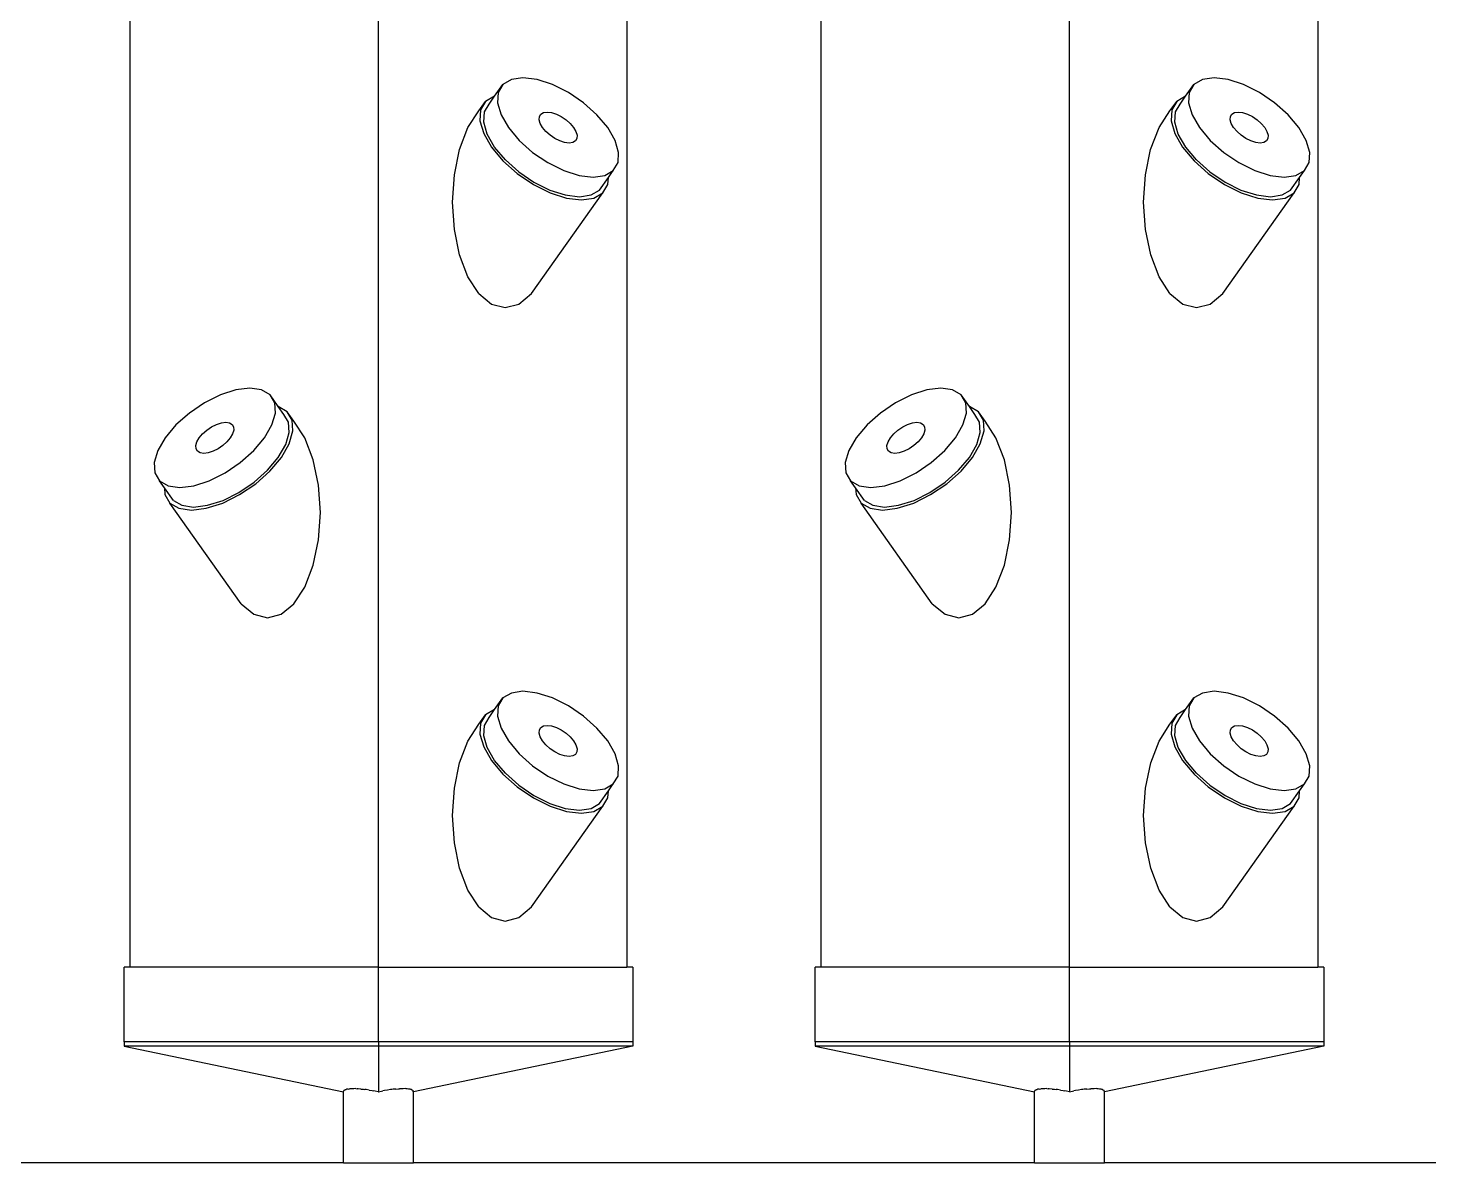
# Model space of a CAD drawing. Header units: metres. Extents: x -175 to 101, y -7 to 93.
# Drawn here: x 0.724 to 1.231, y -0.028 to 0.383 of the extents above; entities that cross this region are included whole.
import ezdxf

# ---------------------------------------------------------------- set-up
doc = ezdxf.new("R2010")
doc.units = ezdxf.units.M

msp = doc.modelspace()

# ---------------------------------------------------------------- linework, layer by layer
for p, q in [((0.76103, 0.0428), (0.76103, 1.98869)), ((0.85083, 0.0428), (0.85083, 1.98869)), ((0.94064, 1.98869), (0.94064, 0.0428)), ((1.01103, 0.0428), (1.01103, 1.98869)), ((1.10083, 0.0428), (1.10083, 1.98869)), ((1.19064, 1.98869), (1.19064, 0.0428)), ((0.89285, 0.35809), (0.89584, 0.36228)), ((0.89584, 0.36228), (0.89414, 0.35943)), ((0.89891, 0.36407), (0.89584, 0.36228)), ((0.90312, 0.36469), (0.89891, 0.36407)), ((0.9082, 0.36407), (0.90312, 0.36469)), ((0.91381, 0.36228), (0.9082, 0.36407)), ((0.91954, 0.35943), (0.91381, 0.36228)), ((1.14285, 0.35809), (1.14584, 0.36228)), ((1.14584, 0.36228), (1.14414, 0.35943)), ((1.14891, 0.36407), (1.14584, 0.36228)), ((1.15312, 0.36469), (1.14891, 0.36407)), ((1.1582, 0.36407), (1.15312, 0.36469)), ((1.16381, 0.36228), (1.1582, 0.36407)), ((1.16954, 0.35943), (1.16381, 0.36228)), ((0.88718, 0.35277), (0.8896, 0.35618)), ((0.8896, 0.35618), (0.88779, 0.35315)), ((0.88914, 0.35235), (0.89084, 0.35521)), ((0.89285, 0.35809), (0.8896, 0.35618)), ((0.89084, 0.35521), (0.89285, 0.35809)), ((0.89288, 0.35809), (0.89285, 0.35809)), ((0.89414, 0.35943), (0.89392, 0.35571)), ((0.89392, 0.35571), (0.89519, 0.35137)), ((0.92503, 0.35571), (0.91954, 0.35943)), ((0.92988, 0.35137), (0.92503, 0.35571)), ((1.13718, 0.35277), (1.1396, 0.35618)), ((1.1396, 0.35618), (1.13779, 0.35315)), ((1.13914, 0.35235), (1.14084, 0.35521)), ((1.14285, 0.35809), (1.1396, 0.35618)), ((1.14084, 0.35521), (1.14285, 0.35809)), ((1.14288, 0.35809), (1.14285, 0.35809)), ((1.14414, 0.35943), (1.14392, 0.35571)), ((1.14392, 0.35571), (1.14519, 0.35137)), ((1.17503, 0.35571), (1.16954, 0.35943)), ((1.17988, 0.35137), (1.17503, 0.35571)), ((0.88323, 0.3467), (0.88718, 0.35277)), ((0.88779, 0.35315), (0.88755, 0.3492)), ((0.88892, 0.34863), (0.88914, 0.35235)), ((0.89519, 0.35137), (0.89786, 0.34673)), ((0.90898, 0.34953), (0.90905, 0.35069)), ((0.90905, 0.35069), (0.90958, 0.35159)), ((0.90958, 0.35159), (0.91054, 0.35215)), ((0.91054, 0.35215), (0.91185, 0.35234)), ((0.91185, 0.35234), (0.91344, 0.35215)), ((0.91344, 0.35215), (0.91519, 0.35159)), ((0.91519, 0.35159), (0.91699, 0.35069)), ((0.91699, 0.35069), (0.9187, 0.34953)), ((0.93378, 0.34673), (0.92988, 0.35137)), ((1.13323, 0.3467), (1.13718, 0.35277)), ((1.13779, 0.35315), (1.13755, 0.3492)), ((1.13892, 0.34863), (1.13914, 0.35235)), ((1.14519, 0.35137), (1.14786, 0.34673)), ((1.15898, 0.34953), (1.15905, 0.35069)), ((1.15905, 0.35069), (1.15958, 0.35159)), ((1.15958, 0.35159), (1.16054, 0.35215)), ((1.16054, 0.35215), (1.16185, 0.35234)), ((1.16185, 0.35234), (1.16344, 0.35215)), ((1.16344, 0.35215), (1.16519, 0.35159)), ((1.16519, 0.35159), (1.16699, 0.35069)), ((1.16699, 0.35069), (1.1687, 0.34953)), ((1.18378, 0.34673), (1.17988, 0.35137)), ((0.88019, 0.33879), (0.88323, 0.3467)), ((0.88755, 0.3492), (0.8889, 0.34459)), ((0.89019, 0.3443), (0.88892, 0.34863)), ((0.89786, 0.34673), (0.90176, 0.34208)), ((0.90937, 0.34818), (0.90898, 0.34953)), ((0.91021, 0.34673), (0.90937, 0.34818)), ((0.91143, 0.34527), (0.91021, 0.34673)), ((0.91295, 0.34392), (0.91143, 0.34527)), ((0.9187, 0.34953), (0.92022, 0.34818)), ((0.92022, 0.34818), (0.92144, 0.34673)), ((0.92144, 0.34673), (0.92227, 0.34527)), ((0.92227, 0.34527), (0.92267, 0.34392)), ((0.93646, 0.34208), (0.93378, 0.34673)), ((1.13019, 0.33879), (1.13323, 0.3467)), ((1.13755, 0.3492), (1.1389, 0.34459)), ((1.14019, 0.3443), (1.13892, 0.34863)), ((1.14786, 0.34673), (1.15176, 0.34208)), ((1.15937, 0.34818), (1.15898, 0.34953)), ((1.16021, 0.34673), (1.15937, 0.34818)), ((1.16143, 0.34527), (1.16021, 0.34673)), ((1.16295, 0.34392), (1.16143, 0.34527)), ((1.1687, 0.34953), (1.17022, 0.34818)), ((1.17022, 0.34818), (1.17144, 0.34673)), ((1.17144, 0.34673), (1.17227, 0.34527)), ((1.17227, 0.34527), (1.17267, 0.34392)), ((1.18646, 0.34208), (1.18378, 0.34673)), ((0.8889, 0.34459), (0.89174, 0.33965)), ((0.89286, 0.33965), (0.89019, 0.3443)), ((0.89174, 0.33965), (0.89588, 0.33472)), ((0.89676, 0.33501), (0.89286, 0.33965)), ((0.90176, 0.34208), (0.90662, 0.33774)), ((0.91466, 0.34276), (0.91295, 0.34392)), ((0.91645, 0.34186), (0.91466, 0.34276)), ((0.9182, 0.3413), (0.91645, 0.34186)), ((0.91979, 0.34111), (0.9182, 0.3413)), ((0.92111, 0.3413), (0.91979, 0.34111)), ((0.92207, 0.34186), (0.92111, 0.3413)), ((0.9226, 0.34276), (0.92207, 0.34186)), ((0.92267, 0.34392), (0.9226, 0.34276)), ((0.93773, 0.33774), (0.93646, 0.34208)), ((1.1389, 0.34459), (1.14174, 0.33965)), ((1.14286, 0.33965), (1.14019, 0.3443)), ((1.14174, 0.33965), (1.14588, 0.33472)), ((1.14676, 0.33501), (1.14286, 0.33965)), ((1.15176, 0.34208), (1.15662, 0.33774)), ((1.16466, 0.34276), (1.16295, 0.34392)), ((1.16645, 0.34186), (1.16466, 0.34276)), ((1.1682, 0.3413), (1.16645, 0.34186)), ((1.16979, 0.34111), (1.1682, 0.3413)), ((1.17111, 0.3413), (1.16979, 0.34111)), ((1.17207, 0.34186), (1.17111, 0.3413)), ((1.1726, 0.34276), (1.17207, 0.34186)), ((1.17267, 0.34392), (1.1726, 0.34276)), ((1.18773, 0.33774), (1.18646, 0.34208)), ((0.87829, 0.32959), (0.88019, 0.33879)), ((0.89588, 0.33472), (0.90104, 0.33011)), ((0.89676, 0.33501), (0.90162, 0.33067)), ((0.90662, 0.33774), (0.9121, 0.33403)), ((0.9375, 0.33403), (0.93773, 0.33774)), ((1.12829, 0.32959), (1.13019, 0.33879)), ((1.14588, 0.33472), (1.15104, 0.33011)), ((1.14676, 0.33501), (1.15162, 0.33067)), ((1.15662, 0.33774), (1.1621, 0.33403)), ((1.1875, 0.33403), (1.18773, 0.33774)), ((0.87764, 0.31971), (0.87829, 0.32959)), ((0.90104, 0.33011), (0.90687, 0.32616)), ((0.90162, 0.33067), (0.9071, 0.32695)), ((0.9121, 0.33403), (0.91784, 0.33117)), ((0.91784, 0.33117), (0.92344, 0.32938)), ((0.93274, 0.32938), (0.9358, 0.33117)), ((0.93401, 0.32863), (0.9358, 0.33117)), ((0.9358, 0.33117), (0.9375, 0.33403)), ((1.12764, 0.31971), (1.12829, 0.32959)), ((1.15104, 0.33011), (1.15687, 0.32616)), ((1.15162, 0.33067), (1.1571, 0.32695)), ((1.1621, 0.33403), (1.16784, 0.33117)), ((1.16784, 0.33117), (1.17344, 0.32938)), ((1.18274, 0.32938), (1.1858, 0.33117)), ((1.18401, 0.32863), (1.1858, 0.33117)), ((1.1858, 0.33117), (1.1875, 0.33403)), ((0.90687, 0.32616), (0.91297, 0.32313)), ((0.9071, 0.32695), (0.91284, 0.3241)), ((0.92344, 0.32938), (0.92852, 0.32876)), ((0.92852, 0.32876), (0.93274, 0.32938)), ((0.9308, 0.3241), (0.93401, 0.32863)), ((0.93205, 0.32313), (0.93386, 0.32616)), ((0.93386, 0.32616), (0.93401, 0.32863)), ((1.15687, 0.32616), (1.16297, 0.32313)), ((1.1571, 0.32695), (1.16284, 0.3241)), ((1.17344, 0.32938), (1.17852, 0.32876)), ((1.17852, 0.32876), (1.18274, 0.32938)), ((1.1808, 0.3241), (1.18401, 0.32863)), ((1.18205, 0.32313), (1.18386, 0.32616)), ((1.18386, 0.32616), (1.18401, 0.32863)), ((0.87829, 0.30983), (0.87764, 0.31971)), ((0.90626, 0.28666), (0.93205, 0.32313)), ((0.91284, 0.3241), (0.91844, 0.32231)), ((0.91297, 0.32313), (0.91892, 0.32122)), ((0.91844, 0.32231), (0.92352, 0.32169)), ((0.91892, 0.32122), (0.92432, 0.32057)), ((0.92352, 0.32169), (0.92774, 0.32231)), ((0.92432, 0.32057), (0.9288, 0.32122)), ((0.92774, 0.32231), (0.9308, 0.3241)), ((0.9288, 0.32122), (0.93205, 0.32313)), ((1.12829, 0.30983), (1.12764, 0.31971)), ((1.15626, 0.28666), (1.18205, 0.32313)), ((1.16284, 0.3241), (1.16844, 0.32231)), ((1.16297, 0.32313), (1.16892, 0.32122)), ((1.16844, 0.32231), (1.17352, 0.32169)), ((1.16892, 0.32122), (1.17432, 0.32057)), ((1.17352, 0.32169), (1.17774, 0.32231)), ((1.17432, 0.32057), (1.1788, 0.32122)), ((1.17774, 0.32231), (1.1808, 0.3241)), ((1.1788, 0.32122), (1.18205, 0.32313)), ((0.8802, 0.30063), (0.87829, 0.30983)), ((1.1302, 0.30063), (1.12829, 0.30983)), ((0.88323, 0.29272), (0.8802, 0.30063)), ((1.13323, 0.29272), (1.1302, 0.30063)), ((0.88718, 0.28666), (0.88323, 0.29272)), ((1.13718, 0.28666), (1.13323, 0.29272)), ((0.88718, 0.28666), (0.89178, 0.28285)), ((0.90166, 0.28285), (0.90626, 0.28666)), ((1.13718, 0.28666), (1.14178, 0.28285)), ((1.15166, 0.28285), (1.15626, 0.28666)), ((0.89178, 0.28285), (0.89672, 0.28155)), ((0.89672, 0.28155), (0.90166, 0.28285)), ((1.14178, 0.28285), (1.14672, 0.28155)), ((1.14672, 0.28155), (1.15166, 0.28285)), ((0.79366, 0.24998), (0.78792, 0.24712)), ((0.79926, 0.25177), (0.79366, 0.24998)), ((0.80434, 0.25239), (0.79926, 0.25177)), ((0.80855, 0.25177), (0.80434, 0.25239)), ((0.81162, 0.24998), (0.80855, 0.25177)), ((0.81332, 0.24712), (0.81162, 0.24998)), ((0.81461, 0.24579), (0.81162, 0.24998)), ((1.04366, 0.24998), (1.03792, 0.24712)), ((1.04926, 0.25177), (1.04366, 0.24998)), ((1.05434, 0.25239), (1.04926, 0.25177)), ((1.05855, 0.25177), (1.05434, 0.25239)), ((1.06162, 0.24998), (1.05855, 0.25177)), ((1.06332, 0.24712), (1.06162, 0.24998)), ((1.06461, 0.24579), (1.06162, 0.24998)), ((0.78243, 0.2434), (0.77758, 0.23907)), ((0.78792, 0.24712), (0.78243, 0.2434)), ((0.81227, 0.23907), (0.81354, 0.2434)), ((0.81354, 0.2434), (0.81332, 0.24712)), ((0.81461, 0.24579), (0.81458, 0.24579)), ((0.81787, 0.24388), (0.81461, 0.24579)), ((0.81662, 0.24291), (0.81461, 0.24579)), ((0.81967, 0.24085), (0.81787, 0.24388)), ((0.82028, 0.24046), (0.81787, 0.24388)), ((1.03243, 0.2434), (1.02758, 0.23907)), ((1.03792, 0.24712), (1.03243, 0.2434)), ((1.06227, 0.23907), (1.06354, 0.2434)), ((1.06354, 0.2434), (1.06332, 0.24712)), ((1.06461, 0.24579), (1.06458, 0.24579)), ((1.06787, 0.24388), (1.06461, 0.24579)), ((1.06662, 0.24291), (1.06461, 0.24579)), ((1.06967, 0.24085), (1.06787, 0.24388)), ((1.07028, 0.24046), (1.06787, 0.24388)), ((0.77758, 0.23907), (0.77368, 0.23442)), ((0.78876, 0.23723), (0.79048, 0.23839)), ((0.79048, 0.23839), (0.79227, 0.23929)), ((0.79227, 0.23929), (0.79402, 0.23985)), ((0.79402, 0.23985), (0.79561, 0.24004)), ((0.79561, 0.24004), (0.79693, 0.23985)), ((0.79693, 0.23985), (0.79788, 0.23929)), ((0.79788, 0.23929), (0.79841, 0.23839)), ((0.79841, 0.23839), (0.79848, 0.23723)), ((0.8096, 0.23442), (0.81227, 0.23907)), ((0.81832, 0.24005), (0.81662, 0.24291)), ((0.81854, 0.23633), (0.81832, 0.24005)), ((0.81991, 0.2369), (0.81967, 0.24085)), ((0.82423, 0.2344), (0.82028, 0.24046)), ((1.02758, 0.23907), (1.02368, 0.23442)), ((1.03876, 0.23723), (1.04048, 0.23839)), ((1.04048, 0.23839), (1.04227, 0.23929)), ((1.04227, 0.23929), (1.04402, 0.23985)), ((1.04402, 0.23985), (1.04561, 0.24004)), ((1.04561, 0.24004), (1.04693, 0.23985)), ((1.04693, 0.23985), (1.04788, 0.23929)), ((1.04788, 0.23929), (1.04841, 0.23839)), ((1.04841, 0.23839), (1.04848, 0.23723)), ((1.0596, 0.23442), (1.06227, 0.23907)), ((1.06832, 0.24005), (1.06662, 0.24291)), ((1.06854, 0.23633), (1.06832, 0.24005)), ((1.06991, 0.2369), (1.06967, 0.24085)), ((1.07423, 0.2344), (1.07028, 0.24046)), ((0.77368, 0.23442), (0.771, 0.22978)), ((0.78519, 0.23297), (0.78603, 0.23442)), ((0.78603, 0.23442), (0.78724, 0.23588)), ((0.78724, 0.23588), (0.78876, 0.23723)), ((0.79725, 0.23442), (0.79603, 0.23297)), ((0.79809, 0.23588), (0.79725, 0.23442)), ((0.79848, 0.23723), (0.79809, 0.23588)), ((0.8057, 0.22978), (0.8096, 0.23442)), ((0.81727, 0.232), (0.81854, 0.23633)), ((0.81856, 0.23229), (0.81991, 0.2369)), ((0.82727, 0.22649), (0.82423, 0.2344)), ((1.02368, 0.23442), (1.021, 0.22978)), ((1.03519, 0.23297), (1.03603, 0.23442)), ((1.03603, 0.23442), (1.03724, 0.23588)), ((1.03724, 0.23588), (1.03876, 0.23723)), ((1.04725, 0.23442), (1.04603, 0.23297)), ((1.04809, 0.23588), (1.04725, 0.23442)), ((1.04848, 0.23723), (1.04809, 0.23588)), ((1.0557, 0.22978), (1.0596, 0.23442)), ((1.06727, 0.232), (1.06854, 0.23633)), ((1.06856, 0.23229), (1.06991, 0.2369)), ((1.07727, 0.22649), (1.07423, 0.2344)), ((0.771, 0.22978), (0.76973, 0.22544)), ((0.78479, 0.23162), (0.78519, 0.23297)), ((0.78486, 0.23046), (0.78479, 0.23162)), ((0.7854, 0.22956), (0.78486, 0.23046)), ((0.78635, 0.229), (0.7854, 0.22956)), ((0.78767, 0.22881), (0.78635, 0.229)), ((0.78926, 0.229), (0.78767, 0.22881)), ((0.79101, 0.22956), (0.78926, 0.229)), ((0.7928, 0.23046), (0.79101, 0.22956)), ((0.79452, 0.23162), (0.7928, 0.23046)), ((0.79603, 0.23297), (0.79452, 0.23162)), ((0.80084, 0.22544), (0.8057, 0.22978)), ((0.8146, 0.22735), (0.81727, 0.232)), ((0.81572, 0.22735), (0.81856, 0.23229)), ((1.021, 0.22978), (1.01973, 0.22544)), ((1.03479, 0.23162), (1.03519, 0.23297)), ((1.03486, 0.23046), (1.03479, 0.23162)), ((1.0354, 0.22956), (1.03486, 0.23046)), ((1.03635, 0.229), (1.0354, 0.22956)), ((1.03767, 0.22881), (1.03635, 0.229)), ((1.03926, 0.229), (1.03767, 0.22881)), ((1.04101, 0.22956), (1.03926, 0.229)), ((1.0428, 0.23046), (1.04101, 0.22956)), ((1.04452, 0.23162), (1.0428, 0.23046)), ((1.04603, 0.23297), (1.04452, 0.23162)), ((1.05084, 0.22544), (1.0557, 0.22978)), ((1.0646, 0.22735), (1.06727, 0.232)), ((1.06572, 0.22735), (1.06856, 0.23229)), ((0.76973, 0.22544), (0.76996, 0.22172)), ((0.79536, 0.22172), (0.80084, 0.22544)), ((0.8107, 0.22271), (0.8146, 0.22735)), ((0.81158, 0.22241), (0.81572, 0.22735)), ((0.82917, 0.21729), (0.82727, 0.22649)), ((1.01973, 0.22544), (1.01996, 0.22172)), ((1.04536, 0.22172), (1.05084, 0.22544)), ((1.0607, 0.22271), (1.0646, 0.22735)), ((1.06158, 0.22241), (1.06572, 0.22735)), ((1.07917, 0.21729), (1.07727, 0.22649)), ((0.76996, 0.22172), (0.77166, 0.21887)), ((0.77166, 0.21887), (0.77472, 0.21708)), ((0.77345, 0.21633), (0.77166, 0.21887)), ((0.78402, 0.21708), (0.78962, 0.21887)), ((0.78962, 0.21887), (0.79536, 0.22172)), ((0.80036, 0.21465), (0.80584, 0.21837)), ((0.80584, 0.21837), (0.8107, 0.22271)), ((0.80642, 0.21781), (0.81158, 0.22241)), ((1.01996, 0.22172), (1.02166, 0.21887)), ((1.02166, 0.21887), (1.02472, 0.21708)), ((1.02345, 0.21633), (1.02166, 0.21887)), ((1.03402, 0.21708), (1.03962, 0.21887)), ((1.03962, 0.21887), (1.04536, 0.22172)), ((1.05036, 0.21465), (1.05584, 0.21837)), ((1.05584, 0.21837), (1.0607, 0.22271)), ((1.05642, 0.21781), (1.06158, 0.22241)), ((0.77345, 0.21633), (0.7736, 0.21386)), ((0.77666, 0.2118), (0.77345, 0.21633)), ((0.7736, 0.21386), (0.77541, 0.21083)), ((0.77472, 0.21708), (0.77894, 0.21646)), ((0.77894, 0.21646), (0.78402, 0.21708)), ((0.79449, 0.21083), (0.80059, 0.21386)), ((0.79462, 0.2118), (0.80036, 0.21465)), ((0.80059, 0.21386), (0.80642, 0.21781)), ((0.82982, 0.20741), (0.82917, 0.21729)), ((1.02345, 0.21633), (1.0236, 0.21386)), ((1.02666, 0.2118), (1.02345, 0.21633)), ((1.0236, 0.21386), (1.02541, 0.21083)), ((1.02472, 0.21708), (1.02894, 0.21646)), ((1.02894, 0.21646), (1.03402, 0.21708)), ((1.04449, 0.21083), (1.05059, 0.21386)), ((1.04462, 0.2118), (1.05036, 0.21465)), ((1.05059, 0.21386), (1.05642, 0.21781)), ((1.07982, 0.20741), (1.07917, 0.21729)), ((0.77541, 0.21083), (0.77867, 0.20892)), ((0.8012, 0.17436), (0.77541, 0.21083)), ((0.77666, 0.2118), (0.77972, 0.21001)), ((0.77867, 0.20892), (0.78315, 0.20827)), ((0.77972, 0.21001), (0.78394, 0.20939)), ((0.78315, 0.20827), (0.78854, 0.20892)), ((0.78394, 0.20939), (0.78902, 0.21001)), ((0.78854, 0.20892), (0.79449, 0.21083)), ((0.78902, 0.21001), (0.79462, 0.2118)), ((1.02541, 0.21083), (1.02867, 0.20892)), ((1.0512, 0.17436), (1.02541, 0.21083)), ((1.02666, 0.2118), (1.02972, 0.21001)), ((1.02867, 0.20892), (1.03315, 0.20827)), ((1.02972, 0.21001), (1.03394, 0.20939)), ((1.03315, 0.20827), (1.03854, 0.20892)), ((1.03394, 0.20939), (1.03902, 0.21001)), ((1.03854, 0.20892), (1.04449, 0.21083)), ((1.03902, 0.21001), (1.04462, 0.2118)), ((0.82917, 0.19753), (0.82982, 0.20741)), ((1.07917, 0.19753), (1.07982, 0.20741)), ((0.82727, 0.18833), (0.82917, 0.19753)), ((1.07727, 0.18833), (1.07917, 0.19753)), ((0.82423, 0.18042), (0.82727, 0.18833)), ((1.07423, 0.18042), (1.07727, 0.18833)), ((0.82028, 0.17436), (0.82423, 0.18042)), ((1.07028, 0.17436), (1.07423, 0.18042)), ((0.8012, 0.17436), (0.8058, 0.17055)), ((0.81568, 0.17055), (0.82028, 0.17436)), ((1.0512, 0.17436), (1.0558, 0.17055)), ((1.06568, 0.17055), (1.07028, 0.17436)), ((0.8058, 0.17055), (0.81074, 0.16925)), ((0.81074, 0.16925), (0.81568, 0.17055)), ((1.0558, 0.17055), (1.06074, 0.16925)), ((1.06074, 0.16925), (1.06568, 0.17055)), ((0.89891, 0.14207), (0.89584, 0.14028)), ((0.90312, 0.14269), (0.89891, 0.14207)), ((0.9082, 0.14207), (0.90312, 0.14269)), ((0.91381, 0.14028), (0.9082, 0.14207)), ((1.14891, 0.14207), (1.14584, 0.14028)), ((1.15312, 0.14269), (1.14891, 0.14207)), ((1.1582, 0.14207), (1.15312, 0.14269)), ((1.16381, 0.14028), (1.1582, 0.14207)), ((0.89285, 0.13609), (0.89584, 0.14028)), ((0.89414, 0.13743), (0.89392, 0.13371)), ((0.89584, 0.14028), (0.89414, 0.13743)), ((0.91954, 0.13743), (0.91381, 0.14028)), ((0.92503, 0.13371), (0.91954, 0.13743)), ((1.14285, 0.13609), (1.14584, 0.14028)), ((1.14414, 0.13743), (1.14392, 0.13371)), ((1.14584, 0.14028), (1.14414, 0.13743)), ((1.16954, 0.13743), (1.16381, 0.14028)), ((1.17503, 0.13371), (1.16954, 0.13743)), ((0.88718, 0.13077), (0.8896, 0.13418)), ((0.8896, 0.13418), (0.88779, 0.13115)), ((0.88914, 0.13035), (0.89084, 0.13321)), ((0.89285, 0.13609), (0.8896, 0.13418)), ((0.89084, 0.13321), (0.89285, 0.13609)), ((0.89288, 0.13609), (0.89285, 0.13609)), ((0.89392, 0.13371), (0.89519, 0.12937)), ((0.92988, 0.12937), (0.92503, 0.13371)), ((1.13718, 0.13077), (1.1396, 0.13418)), ((1.1396, 0.13418), (1.13779, 0.13115)), ((1.13914, 0.13035), (1.14084, 0.13321)), ((1.14285, 0.13609), (1.1396, 0.13418)), ((1.14084, 0.13321), (1.14285, 0.13609)), ((1.14288, 0.13609), (1.14285, 0.13609)), ((1.14392, 0.13371), (1.14519, 0.12937)), ((1.17988, 0.12937), (1.17503, 0.13371)), ((0.88323, 0.1247), (0.88718, 0.13077)), ((0.88779, 0.13115), (0.88755, 0.1272)), ((0.88755, 0.1272), (0.8889, 0.12259)), ((0.88892, 0.12663), (0.88914, 0.13035)), ((0.89519, 0.12937), (0.89786, 0.12473)), ((0.90898, 0.12753), (0.90905, 0.12869)), ((0.90937, 0.12618), (0.90898, 0.12753)), ((0.90905, 0.12869), (0.90958, 0.12959)), ((0.90958, 0.12959), (0.91054, 0.13015)), ((0.91054, 0.13015), (0.91185, 0.13034)), ((0.91185, 0.13034), (0.91344, 0.13015)), ((0.91344, 0.13015), (0.91519, 0.12959)), ((0.91519, 0.12959), (0.91699, 0.12869)), ((0.91699, 0.12869), (0.9187, 0.12753)), ((0.9187, 0.12753), (0.92022, 0.12618)), ((0.93378, 0.12473), (0.92988, 0.12937)), ((1.13323, 0.1247), (1.13718, 0.13077)), ((1.13779, 0.13115), (1.13755, 0.1272)), ((1.13755, 0.1272), (1.1389, 0.12259)), ((1.13892, 0.12663), (1.13914, 0.13035)), ((1.14519, 0.12937), (1.14786, 0.12473)), ((1.15898, 0.12753), (1.15905, 0.12869)), ((1.15937, 0.12618), (1.15898, 0.12753)), ((1.15905, 0.12869), (1.15958, 0.12959)), ((1.15958, 0.12959), (1.16054, 0.13015)), ((1.16054, 0.13015), (1.16185, 0.13034)), ((1.16185, 0.13034), (1.16344, 0.13015)), ((1.16344, 0.13015), (1.16519, 0.12959)), ((1.16519, 0.12959), (1.16699, 0.12869)), ((1.16699, 0.12869), (1.1687, 0.12753)), ((1.1687, 0.12753), (1.17022, 0.12618)), ((1.18378, 0.12473), (1.17988, 0.12937)), ((0.8802, 0.11679), (0.88323, 0.1247)), ((0.8889, 0.12259), (0.89174, 0.11765)), ((0.89019, 0.1223), (0.88892, 0.12663)), ((0.89286, 0.11765), (0.89019, 0.1223)), ((0.89786, 0.12473), (0.90176, 0.12008)), ((0.91021, 0.12473), (0.90937, 0.12618)), ((0.91143, 0.12327), (0.91021, 0.12473)), ((0.91295, 0.12192), (0.91143, 0.12327)), ((0.91466, 0.12076), (0.91295, 0.12192)), ((0.92022, 0.12618), (0.92144, 0.12473)), ((0.92144, 0.12473), (0.92227, 0.12327)), ((0.92227, 0.12327), (0.92267, 0.12192)), ((0.92267, 0.12192), (0.9226, 0.12076)), ((0.93646, 0.12008), (0.93378, 0.12473)), ((1.1302, 0.11679), (1.13323, 0.1247)), ((1.1389, 0.12259), (1.14174, 0.11765)), ((1.14019, 0.1223), (1.13892, 0.12663)), ((1.14286, 0.11765), (1.14019, 0.1223)), ((1.14786, 0.12473), (1.15176, 0.12008)), ((1.16021, 0.12473), (1.15937, 0.12618)), ((1.16143, 0.12327), (1.16021, 0.12473)), ((1.16295, 0.12192), (1.16143, 0.12327)), ((1.16466, 0.12076), (1.16295, 0.12192)), ((1.17022, 0.12618), (1.17144, 0.12473)), ((1.17144, 0.12473), (1.17227, 0.12327)), ((1.17227, 0.12327), (1.17267, 0.12192)), ((1.17267, 0.12192), (1.1726, 0.12076)), ((1.18646, 0.12008), (1.18378, 0.12473)), ((0.87829, 0.10759), (0.8802, 0.11679)), ((0.89174, 0.11765), (0.89588, 0.11272)), ((0.89676, 0.11301), (0.89286, 0.11765)), ((0.90176, 0.12008), (0.90662, 0.11574)), ((0.91645, 0.11986), (0.91466, 0.12076)), ((0.9182, 0.1193), (0.91645, 0.11986)), ((0.91979, 0.11911), (0.9182, 0.1193)), ((0.92111, 0.1193), (0.91979, 0.11911)), ((0.92207, 0.11986), (0.92111, 0.1193)), ((0.9226, 0.12076), (0.92207, 0.11986)), ((0.93773, 0.11574), (0.93646, 0.12008)), ((1.12829, 0.10759), (1.1302, 0.11679)), ((1.14174, 0.11765), (1.14588, 0.11272)), ((1.14676, 0.11301), (1.14286, 0.11765)), ((1.15176, 0.12008), (1.15662, 0.11574)), ((1.16645, 0.11986), (1.16466, 0.12076)), ((1.1682, 0.1193), (1.16645, 0.11986)), ((1.16979, 0.11911), (1.1682, 0.1193)), ((1.17111, 0.1193), (1.16979, 0.11911)), ((1.17207, 0.11986), (1.17111, 0.1193)), ((1.1726, 0.12076), (1.17207, 0.11986)), ((1.18773, 0.11574), (1.18646, 0.12008)), ((0.89588, 0.11272), (0.90104, 0.10811)), ((0.89676, 0.11301), (0.90162, 0.10867)), ((0.90662, 0.11574), (0.9121, 0.11203)), ((0.9121, 0.11203), (0.91784, 0.10917)), ((0.9358, 0.10917), (0.9375, 0.11203)), ((0.9375, 0.11203), (0.93773, 0.11574)), ((1.14588, 0.11272), (1.15104, 0.10811)), ((1.14676, 0.11301), (1.15162, 0.10867)), ((1.15662, 0.11574), (1.1621, 0.11203)), ((1.1621, 0.11203), (1.16784, 0.10917)), ((1.1858, 0.10917), (1.1875, 0.11203)), ((1.1875, 0.11203), (1.18773, 0.11574)), ((0.87764, 0.09771), (0.87829, 0.10759)), ((0.90104, 0.10811), (0.90687, 0.10416)), ((0.90162, 0.10867), (0.9071, 0.10495)), ((0.91784, 0.10917), (0.92344, 0.10738)), ((0.92344, 0.10738), (0.92852, 0.10676)), ((0.92852, 0.10676), (0.93274, 0.10738)), ((0.9308, 0.1021), (0.93401, 0.10663)), ((0.93274, 0.10738), (0.9358, 0.10917)), ((0.93386, 0.10416), (0.93401, 0.10663)), ((0.93401, 0.10663), (0.9358, 0.10917)), ((1.12764, 0.09771), (1.12829, 0.10759)), ((1.15104, 0.10811), (1.15687, 0.10416)), ((1.15162, 0.10867), (1.1571, 0.10495)), ((1.16784, 0.10917), (1.17344, 0.10738)), ((1.17344, 0.10738), (1.17852, 0.10676)), ((1.17852, 0.10676), (1.18274, 0.10738)), ((1.1808, 0.1021), (1.18401, 0.10663)), ((1.18274, 0.10738), (1.1858, 0.10917)), ((1.18386, 0.10416), (1.18401, 0.10663)), ((1.18401, 0.10663), (1.1858, 0.10917)), ((0.90687, 0.10416), (0.91297, 0.10113)), ((0.9071, 0.10495), (0.91284, 0.1021)), ((0.91284, 0.1021), (0.91844, 0.10031)), ((0.92774, 0.10031), (0.9308, 0.1021)), ((0.93205, 0.10113), (0.93386, 0.10416)), ((1.15687, 0.10416), (1.16297, 0.10113)), ((1.1571, 0.10495), (1.16284, 0.1021)), ((1.16284, 0.1021), (1.16844, 0.10031)), ((1.17774, 0.10031), (1.1808, 0.1021)), ((1.18205, 0.10113), (1.18386, 0.10416)), ((0.87829, 0.08783), (0.87764, 0.09771)), ((0.90626, 0.06466), (0.93205, 0.10113)), ((0.91297, 0.10113), (0.91892, 0.09922)), ((0.91844, 0.10031), (0.92352, 0.09969)), ((0.91892, 0.09922), (0.92432, 0.09857)), ((0.92352, 0.09969), (0.92774, 0.10031)), ((0.92432, 0.09857), (0.9288, 0.09922)), ((0.9288, 0.09922), (0.93205, 0.10113)), ((1.12829, 0.08783), (1.12764, 0.09771)), ((1.15626, 0.06466), (1.18205, 0.10113)), ((1.16297, 0.10113), (1.16892, 0.09922)), ((1.16844, 0.10031), (1.17352, 0.09969)), ((1.16892, 0.09922), (1.17432, 0.09857)), ((1.17352, 0.09969), (1.17774, 0.10031)), ((1.17432, 0.09857), (1.1788, 0.09922)), ((1.1788, 0.09922), (1.18205, 0.10113)), ((0.8802, 0.07863), (0.87829, 0.08783)), ((1.1302, 0.07863), (1.12829, 0.08783)), ((0.88323, 0.07072), (0.8802, 0.07863)), ((1.13323, 0.07072), (1.1302, 0.07863)), ((0.88718, 0.06466), (0.88323, 0.07072)), ((1.13718, 0.06466), (1.13323, 0.07072)), ((0.88718, 0.06466), (0.89178, 0.06085)), ((0.89178, 0.06085), (0.89672, 0.05955)), ((0.89672, 0.05955), (0.90166, 0.06085)), ((0.90166, 0.06085), (0.90626, 0.06466)), ((1.13718, 0.06466), (1.14178, 0.06085)), ((1.14178, 0.06085), (1.14672, 0.05955)), ((1.14672, 0.05955), (1.15166, 0.06085)), ((1.15166, 0.06085), (1.15626, 0.06466)), ((0.75879, 0.01581), (0.75879, 0.0428)), ((0.76103, 0.0428), (0.75879, 0.0428)), ((0.85083, 0.0428), (0.76103, 0.0428)), ((0.85083, 0.01581), (0.85083, 0.0428)), ((0.85083, 0.0428), (0.94064, 0.0428)), ((0.94288, 0.0428), (0.94064, 0.0428)), ((0.94288, 0.0428), (0.94288, 0.01581)), ((1.00879, 0.01581), (1.00879, 0.0428)), ((1.01103, 0.0428), (1.00879, 0.0428)), ((1.10083, 0.0428), (1.01103, 0.0428)), ((1.10083, 0.01581), (1.10083, 0.0428)), ((1.10083, 0.0428), (1.19064, 0.0428)), ((1.19288, 0.0428), (1.19064, 0.0428)), ((1.19288, 0.0428), (1.19288, 0.01581)), ((0.75879, 0.01581), (0.75879, 0.01422)), ((0.85083, 0.01581), (0.75879, 0.01581)), ((0.85083, 0.01581), (0.85083, 0.01422)), ((0.94288, 0.01581), (0.85083, 0.01581)), ((0.94288, 0.01581), (0.94288, 0.01422)), ((1.00879, 0.01581), (1.00879, 0.01422)), ((1.10083, 0.01581), (1.00879, 0.01581)), ((1.10083, 0.01581), (1.10083, 0.01422)), ((1.19288, 0.01581), (1.10083, 0.01581)), ((1.19288, 0.01581), (1.19288, 0.01422)), ((0.75879, 0.01422), (0.83818, -0.00221)), ((0.85083, 0.01422), (0.75879, 0.01422)), ((0.85083, 0.01422), (0.85083, -0.00222)), ((0.94288, 0.01422), (0.85083, 0.01422)), ((0.94288, 0.01422), (0.86349, -0.00221)), ((1.00879, 0.01422), (1.08818, -0.00221)), ((1.10083, 0.01422), (1.00879, 0.01422)), ((1.10083, 0.01422), (1.10083, -0.00222)), ((1.19288, 0.01422), (1.10083, 0.01422)), ((1.19288, 0.01422), (1.11349, -0.00221)), ((0.83818, -0.00199), (0.8383, -0.0019)), ((0.83818, -0.00221), (0.83818, -0.00199)), ((0.83818, -0.02802), (0.83818, -0.00221)), ((0.83865, -0.00164), (0.8383, -0.0019)), ((0.83832, -0.00179), (0.8383, -0.0019)), ((0.83865, -0.00164), (0.83832, -0.00179)), ((0.83865, -0.00164), (0.83889, -0.00146)), ((0.83889, -0.00146), (0.83914, -0.00142)), ((0.83931, -0.00134), (0.83914, -0.00142)), ((0.8399, -0.00127), (0.83931, -0.00134)), ((0.8399, -0.00127), (0.84041, -0.00117)), ((0.84078, -0.00116), (0.84041, -0.00117)), ((0.84108, -0.00113), (0.84078, -0.00116)), ((0.84189, -0.00114), (0.84108, -0.00113)), ((0.84264, -0.00112), (0.84189, -0.00114)), ((0.84264, -0.00112), (0.84311, -0.00116)), ((0.84352, -0.00117), (0.84311, -0.00116)), ((0.8445, -0.00126), (0.84352, -0.00117)), ((0.8445, -0.00126), (0.84543, -0.00133)), ((0.84543, -0.00133), (0.84596, -0.00141)), ((0.84645, -0.00145), (0.84596, -0.00141)), ((0.84753, -0.00163), (0.84645, -0.00145)), ((0.84753, -0.00163), (0.84859, -0.00178)), ((0.84859, -0.00178), (0.84914, -0.00189)), ((0.84969, -0.00197), (0.84914, -0.00189)), ((0.85079, -0.00221), (0.84969, -0.00197)), ((0.85079, -0.00221), (0.85083, -0.00222)), ((0.85083, -0.00222), (0.8519, -0.00199)), ((0.8519, -0.00199), (0.85244, -0.0019)), ((0.853, -0.00179), (0.85244, -0.0019)), ((0.85406, -0.00164), (0.853, -0.00179)), ((0.85514, -0.00146), (0.85406, -0.00164)), ((0.85563, -0.00142), (0.85514, -0.00146)), ((0.85617, -0.00134), (0.85563, -0.00142)), ((0.8571, -0.00127), (0.85617, -0.00134)), ((0.8571, -0.00127), (0.85808, -0.00117)), ((0.85808, -0.00117), (0.8585, -0.00116)), ((0.85897, -0.00113), (0.8585, -0.00116)), ((0.85972, -0.00114), (0.85897, -0.00113)), ((0.86054, -0.00112), (0.85972, -0.00114)), ((0.86084, -0.00116), (0.86054, -0.00112)), ((0.86121, -0.00117), (0.86084, -0.00116)), ((0.86173, -0.00126), (0.86084, -0.00116)), ((0.86173, -0.00126), (0.86121, -0.00117)), ((0.86233, -0.00133), (0.86173, -0.00126)), ((0.8625, -0.00141), (0.86233, -0.00133)), ((0.86276, -0.00145), (0.8625, -0.00141)), ((0.863, -0.00163), (0.8625, -0.00141)), ((0.863, -0.00163), (0.86276, -0.00145)), ((0.86333, -0.00178), (0.863, -0.00163)), ((0.86336, -0.00189), (0.86333, -0.00178)), ((0.86348, -0.00197), (0.86336, -0.00189)), ((0.86344, -0.00221), (0.86336, -0.00189)), ((0.86344, -0.00221), (0.86348, -0.00197)), ((0.86349, -0.00221), (0.86344, -0.00222)), ((0.86349, -0.02802), (0.86349, -0.00221)), ((1.08818, -0.00199), (1.0883, -0.0019)), ((1.08818, -0.00221), (1.08818, -0.00199)), ((1.08818, -0.02802), (1.08818, -0.00221)), ((1.08865, -0.00164), (1.0883, -0.0019)), ((1.08832, -0.00179), (1.0883, -0.0019)), ((1.08865, -0.00164), (1.08832, -0.00179)), ((1.08865, -0.00164), (1.08889, -0.00146)), ((1.08889, -0.00146), (1.08914, -0.00142)), ((1.08931, -0.00134), (1.08914, -0.00142)), ((1.0899, -0.00127), (1.08931, -0.00134)), ((1.0899, -0.00127), (1.09041, -0.00117)), ((1.09078, -0.00116), (1.09041, -0.00117)), ((1.09108, -0.00113), (1.09078, -0.00116)), ((1.09189, -0.00114), (1.09108, -0.00113)), ((1.09264, -0.00112), (1.09189, -0.00114)), ((1.09264, -0.00112), (1.09311, -0.00116)), ((1.09352, -0.00117), (1.09311, -0.00116)), ((1.0945, -0.00126), (1.09352, -0.00117)), ((1.0945, -0.00126), (1.09543, -0.00133)), ((1.09543, -0.00133), (1.09596, -0.00141)), ((1.09645, -0.00145), (1.09596, -0.00141)), ((1.09753, -0.00163), (1.09645, -0.00145)), ((1.09753, -0.00163), (1.09859, -0.00178)), ((1.09859, -0.00178), (1.09914, -0.00189)), ((1.09969, -0.00197), (1.09914, -0.00189)), ((1.10079, -0.00221), (1.09969, -0.00197)), ((1.10079, -0.00221), (1.10083, -0.00222)), ((1.10083, -0.00222), (1.1019, -0.00199)), ((1.1019, -0.00199), (1.10244, -0.0019)), ((1.103, -0.00179), (1.10244, -0.0019)), ((1.10406, -0.00164), (1.103, -0.00179)), ((1.10514, -0.00146), (1.10406, -0.00164)), ((1.10563, -0.00142), (1.10514, -0.00146)), ((1.10617, -0.00134), (1.10563, -0.00142)), ((1.1071, -0.00127), (1.10617, -0.00134)), ((1.1071, -0.00127), (1.10808, -0.00117)), ((1.10808, -0.00117), (1.1085, -0.00116)), ((1.10897, -0.00113), (1.1085, -0.00116)), ((1.10972, -0.00114), (1.10897, -0.00113)), ((1.11054, -0.00112), (1.10972, -0.00114)), ((1.11084, -0.00116), (1.11054, -0.00112)), ((1.11121, -0.00117), (1.11084, -0.00116)), ((1.11173, -0.00126), (1.11084, -0.00116)), ((1.11173, -0.00126), (1.11121, -0.00117)), ((1.11233, -0.00133), (1.11173, -0.00126)), ((1.1125, -0.00141), (1.11233, -0.00133)), ((1.11276, -0.00145), (1.1125, -0.00141)), ((1.113, -0.00163), (1.1125, -0.00141)), ((1.113, -0.00163), (1.11276, -0.00145)), ((1.11333, -0.00178), (1.113, -0.00163)), ((1.11336, -0.00189), (1.11333, -0.00178)), ((1.11348, -0.00197), (1.11336, -0.00189)), ((1.11344, -0.00221), (1.11336, -0.00189)), ((1.11344, -0.00221), (1.11348, -0.00197)), ((1.11349, -0.00221), (1.11344, -0.00222)), ((1.11349, -0.02802), (1.11349, -0.00221)), ((0.83818, -0.02802), (0.61317, -0.02802)), ((0.83818, -0.02802), (0.86349, -0.02802)), ((1.08818, -0.02802), (0.86349, -0.02802)), ((1.08818, -0.02802), (1.11349, -0.02802)), ((1.33786, -0.02802), (1.11349, -0.02802))]:
    msp.add_line(p, q)

doc.saveas('drawing.dxf')
